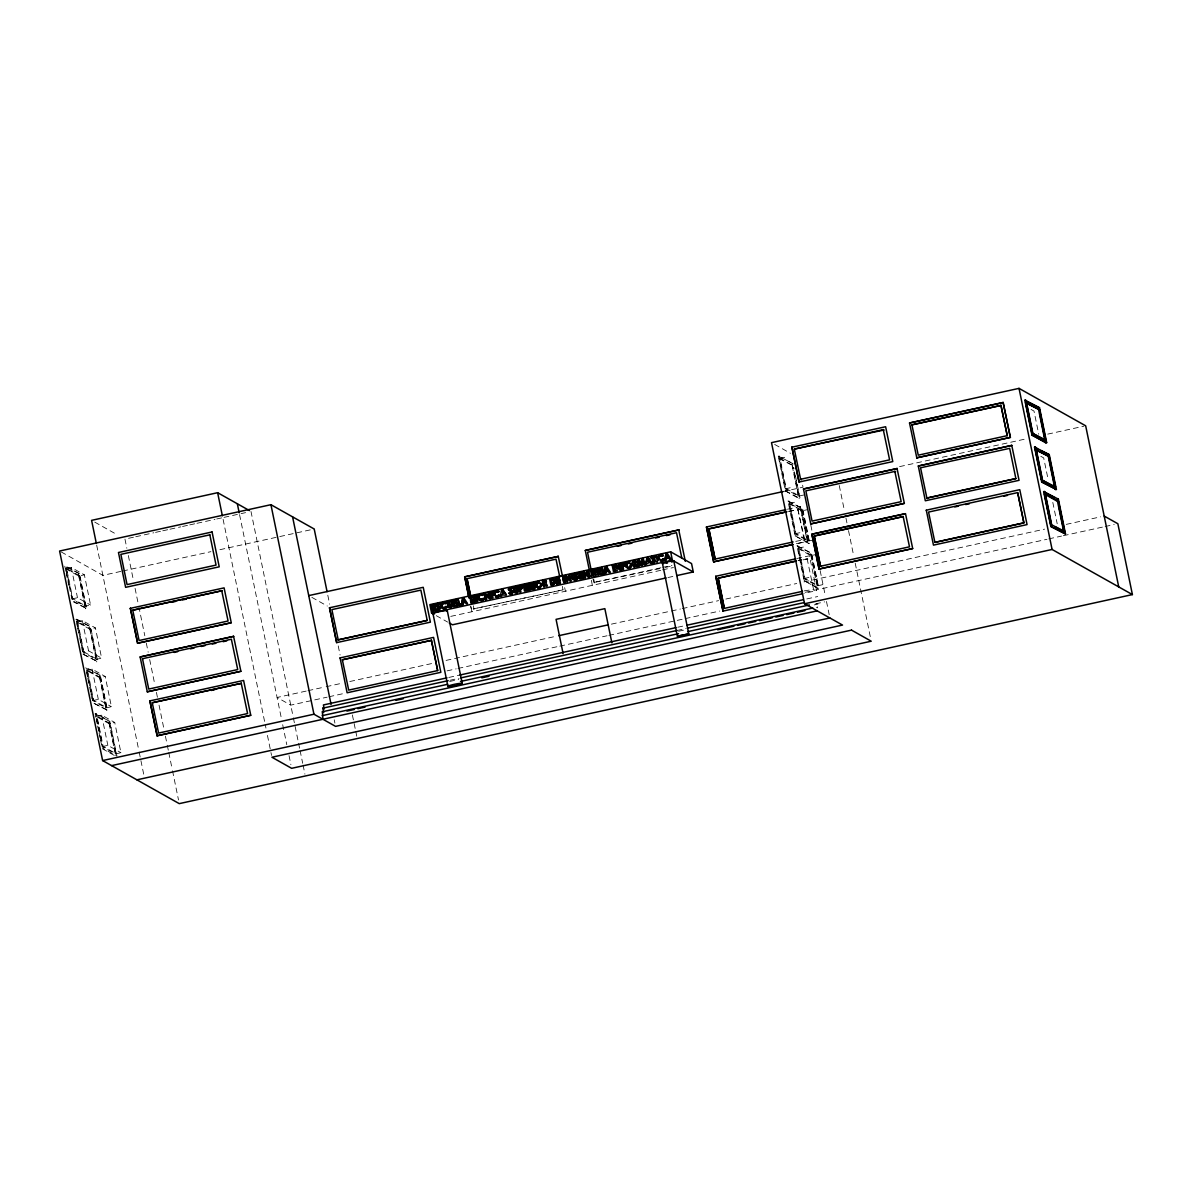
<?xml version="1.0" encoding="UTF-8"?>
<svg xmlns="http://www.w3.org/2000/svg" width="1192" height="1192" viewBox="0 0 1192 1192"><rect width="100%" height="100%" fill="white"/><g stroke="black" fill="none" stroke-linecap="round" stroke-linejoin="round"><path stroke-width="0.75" stroke-dasharray="5 3.75" d="M128.557 538.307L133.966 537.115M135.769 536.728L153.768 532.779M155.571 532.377L160.965 531.2M162.768 530.798L168.176 529.62M169.979 529.218L180.782 526.849M182.57 526.462L187.978 525.27M189.781 524.882L195.175 523.69M196.978 523.303L214.992 519.354M216.78 518.952L222.189 517.775M223.992 517.373L245.597 512.635M68.942 584.706L65.649 568.688L71.267 567.452L84.364 574.812L90.562 605.059L84.96 606.296L71.863 598.935L69.3 586.479M66.32 567.049L79.492 573.725L86.644 608.576L73.472 601.9M65.649 568.688L78.746 576.049L84.364 574.812M120.884 571.4L102.884 575.349L59.6 551.032M122.687 571.013L210.91 551.658M219.924 549.691L314.211 529.01M71.863 598.935L77.48 597.713L90.562 605.059M795.437 475.802L800.085 498.45L799.147 498.658L785.379 490.925L778.227 456.074L792.933 463.599L794.006 468.828M804.004 494.948L798.402 496.185L785.304 488.824L779.091 458.577L784.708 457.341M77.286 626.277L75.856 619.304L76.78 619.095L90.562 626.828L97.714 661.679L83.008 654.155L79.074 634.978M778.227 456.074L792.933 463.599M76.72 621.807L82.337 620.57L95.434 627.931L101.633 658.178L96.016 659.414L82.933 652.054L76.72 621.807L89.817 629.153L95.434 627.931M779.091 458.577L793.112 465.729L780.03 458.369L786.228 488.616L799.325 495.976L793.485 467.502M75.856 619.304L90.562 626.828M785.304 488.824L790.922 487.588M785.379 490.925L800.085 498.45M783.04 491.581L803.021 487.185L802.291 483.624M899.573 466.623L1026.044 438.88M1047.723 434.126L1083.871 426.2M83.857 651.845L96.954 659.206L90.741 628.959L77.644 621.598L83.857 651.845L88.551 650.817L101.633 658.178M83.008 654.155L97.714 661.679M787.957 501.012L802.663 508.552L809.815 543.403L808.876 543.597L795.109 535.864L787.957 501.012L802.663 508.552M813.734 539.887L808.131 541.123L795.034 533.763L788.821 503.516L794.438 502.279M787.435 509.207L800.175 506.525L807.327 541.377L796.524 543.746M788.731 511.308L798.625 509.789M788.866 511.383L797.94 509.401L804.153 539.648L794.93 541.555M788.821 503.516L801.918 510.876L807.535 509.64M86.495 670.351L92.112 669.114L105.209 676.475L111.422 706.722L105.805 707.959L92.708 700.598L86.495 670.351L99.592 677.712L105.209 676.475M85.63 667.848L100.337 675.387L107.489 710.238L92.782 702.699L107.489 710.238M795.034 533.763L800.652 532.541M795.109 535.864L809.815 543.403M660.919 567.75L593.735 582.486L663.572 567.824M662.737 567.347L671.96 565.44M563.026 589.861L473.224 608.918L563.026 589.861L562.296 586.315M665.374 567.422L672.646 565.827M450.755 616.383L660.83 570.312M662.499 569.836L673.435 567.541M796.39 543.671L807.327 541.377M796.927 545.787L811.633 553.312L818.785 588.163L817.846 588.371L804.078 580.638L796.927 545.787L811.633 553.312M92.708 700.598L98.325 699.376L111.422 706.722M822.703 584.661L817.101 585.898L804.004 578.537L797.791 548.29L803.408 547.053M667.937 577.539L675.179 575.945M796.733 558.512L809.472 555.815L816.624 590.666L803.885 593.348M797.791 548.29L810.888 555.636L816.505 554.414M95.867 717.316L95.151 713.829L96.09 713.635L109.858 721.369L117.01 756.22L103.242 748.487L96.09 713.635M807.923 559.078L798.014 560.598L807.237 558.69M96.016 716.332L101.633 715.111L114.73 722.456L120.943 752.718L115.326 753.94L102.229 746.594L96.016 716.332L109.113 723.693L114.73 722.456M95.151 713.829L109.858 721.369M804.004 578.537L809.621 577.3M804.078 580.638L818.785 588.163M306.165 691.092L277.095 697.469L290.759 705.143L327.115 697.171M307.983 690.69L324.328 687.099M326.146 686.711L342.506 683.12M349.777 681.526L433.352 663.199M446.061 660.413L556.888 636.096M611.392 624.146L669.532 611.392M671.349 610.989L680.438 609.008M682.256 608.605L718.597 600.634M725.868 599.04L796.718 583.499M803.989 581.905L1044.579 529.144M1066.259 524.376L1100.589 516.851M804.227 590.86L814.136 589.325M102.229 746.594L107.846 745.358L120.943 752.718M328.932 696.769L343.475 693.58M447.089 670.858L456.178 668.861M457.996 668.459L557.975 646.526M559.793 646.138L607.056 635.768M608.874 635.366L683.403 619.02M685.221 618.618L719.759 611.049M805.196 592.305L1046.963 539.291M1048.781 538.888L1061.506 536.087M1063.324 535.7L1103.315 526.924M1105.133 526.521L1114.222 524.525M448.803 677.458L459.71 675.059M677.771 627.23L685.042 625.636M806.805 598.935L817.697 596.536M449.995 680.26L459.084 678.278M677.145 630.449L686.234 628.452M449.622 681.481L458.711 679.485M678.606 631.253L685.877 629.659M815.626 603.852L824.67 601.871M814.33 604.895L817.965 604.106L816.654 603.361L817.578 607.86L816.475 607.235M1031.08 409.422L1033.986 411.061L1038.739 434.201M1040.78 456.283L1043.685 457.922L1048.081 479.273M774.666 444.422L790.475 453.318M800.175 506.525L807.193 541.302M804.838 540.036L797.806 509.312M592.305 585.227L591.366 580.072M565.38 591.128L564.665 587.656M436.272 615.683L447.626 622.06M311.827 597.341L327.293 606.028M94.779 522.141L117.01 534.627M79.492 573.725L65.724 565.991L72.876 600.842L86.644 608.576M100.337 675.387L86.569 667.639L93.721 702.49M102.303 748.68L116.086 756.428M1052.804 502.413L1057.2 523.765M839.257 485.517L844.443 510.787M845.933 517.998L848.153 528.831M848.525 530.634L853.71 555.904M855.2 563.131L870.473 637.571M810.843 525.285L812.333 532.541M820.156 570.64L825.371 596.03M826.488 601.483L829.2 614.67M801.724 508.746L808.876 543.597M801.918 510.876L808.131 541.123M810.694 553.52L817.846 588.371M791.995 463.807L799.147 498.658M810.888 555.636L817.101 585.898M792.188 465.923L798.402 496.185M807.103 558.616L813.451 588.937M788.895 500.804L796.047 535.655M797.865 545.578L805.017 580.429M779.151 455.865L786.318 490.717M593.825 579.387L594.555 582.948M593.005 578.925L593.869 582.56M473.313 605.819L474.043 609.38M470.855 606.505L471.928 611.734L470.706 606.43M327.8 595.225L329.648 604.18M338.215 645.9L340.078 654.989M352.37 714.932L355.365 729.459M355.738 731.277L356.855 736.731M334.222 719.789L334.907 723.082M250.99 511.457L292.994 716.034M293.366 717.852L298.209 741.469M298.581 743.287L299.699 748.74M300.071 750.558L302.694 763.282M303.066 765.085L304.928 774.174M239.562 514.631L281.193 717.45M282.683 724.721L286.795 744.702M289.03 755.594L290.893 764.683M223.098 519.325L265.95 728.088M267.44 735.389L271.553 755.43M124.966 539.097L126.829 548.216M128.334 555.517L133.579 581.055M135.069 588.356L138.436 604.776M138.823 606.594L144.813 635.783M146.303 643.084L148.18 652.203M149.671 659.504L154.915 685.042M156.42 692.343L157.538 697.812M159.043 705.113L163.915 728.833M165.405 736.135L166.91 743.435M167.282 745.253L168.4 750.722M168.772 752.554L172.14 768.974M172.527 770.792L178.517 799.981M96.686 545.191L138.793 750.275M139.166 752.092L144.023 775.783M78.553 573.933L85.705 608.769M89.623 627.037L96.776 661.888M99.413 675.581L106.565 710.432M108.919 721.577L115.728 754.685M78.746 576.049L84.96 606.296M89.817 629.153L96.016 659.414M99.592 677.712L105.805 707.959M109.113 723.693L115.326 753.94M82.337 620.57L88.551 650.817M71.267 567.452L77.48 597.713M92.112 669.114L98.325 699.376M101.633 715.111L107.846 745.358M76.78 619.095L83.947 653.946M64.785 566.185L65.858 571.415M66.216 573.158L68.719 585.361M77.644 628.02L78.717 633.235M86.346 671.334L87.418 676.564M87.776 678.308L89.206 685.281M89.564 687.024L90.637 692.239M90.994 693.982L92.067 699.212M96.224 719.059L97.297 724.289M97.655 726.032L98.727 731.262M99.085 733.005L100.158 738.235M100.515 739.979L101.946 746.937M802.842 510.668L789.76 503.307L795.958 533.569L809.055 540.915L802.842 510.668M811.812 555.442L798.729 548.082L804.928 578.329L818.025 585.689L811.812 555.442M79.67 575.84L66.588 568.48L72.787 598.742L85.884 606.087L79.67 575.84M100.515 677.503L87.433 670.142L93.647 700.404L106.729 707.75L100.515 677.503M110.036 723.484L96.954 716.139L103.153 746.386L116.25 753.746L110.036 723.484"/><path stroke-width="1.5" d="M510.683 592.99L511.487 592.037M437.3 605.506L437.583 604.716M509.729 589.325L510.683 588.848M536.638 583.886L536.817 585.704M536.638 584.348L536.668 585.227M571.713 577.494L571.966 575.11L574.365 573.546M540.647 584.691L540.632 585.57M630.836 565.425L630.702 564.501M442.098 606.549L442.47 604.016M479.348 598.384L479.02 596.894M496.006 596.06L494.471 593.512L496.259 591.858M659.906 556.128L658.863 557.856L660.428 559.987M541.913 585.376L541.585 583.365M629.987 567.988L631.954 564.919M632.028 565.619L631.388 563.041M440.161 608.233L437.956 610.081M512.843 592.722L512.605 591.56M572.771 576.347L573.233 578.031M641.251 565.41L639.15 561.79L641.251 565.41L642.399 565.261C643.382 554.414 642.071 566.632 645.498 564.576L643.084 558.541L641.937 558.795L641.505 563.488L639.061 559.42L637.929 559.674L638.122 566.096L637.929 559.674M642.786 560.985L642.399 565.261M551.941 579.744C558.08 580.668 549.125 588.669 551.538 579.893M554.161 582.054L553.058 583.514M462.72 598.19L461.617 604.91L462.6 598.131L463.912 597.937L462.6 598.131M501.549 589.578L500.446 596.298L501.787 596.089L501.907 594.644C511.889 597.117 499.314 588.684 502.86 589.384M606.698 566.617L605.521 566.87L604.284 573.516L605.402 566.811L606.594 566.543L610.349 572.279L609.008 572.488L608.263 571.311L605.745 571.862L605.625 573.322L605.745 571.862M645.826 564.412L646.928 557.692L648.12 557.439L651.875 563.175L650.549 563.369L649.804 562.207L645.826 564.412L647.047 557.767L648.239 557.498L651.875 563.175M664.868 560.24L665.985 553.52L667.282 553.326L666.09 553.58L664.987 560.3L666.209 560.031L666.328 558.586L668.965 558.094L669.71 559.257L668.965 558.094M502.488 591.083C503.367 597.818 502.413 587.671 503.754 593.035M606.058 570.685L606.46 568.375M647.48 561.507C649.148 555.8 645.706 563.652 649.253 561.223L647.867 559.212M666.522 557.335L666.924 555.025L668.295 557.037L666.522 557.335L667.043 555.1L668.295 557.037M463.077 603.256L462.824 604.642L463.077 603.256C465.908 600.991 465.357 604.657 467.547 603.599L463.792 597.862M452.036 605.655L451.902 606.505A1.907 1.877 -60.7 0 1 450.934 607.369L449.101 607.399M517.939 591.202L517.805 592.052A1.907 1.877 -60.7 0 1 516.836 592.916L515.6 593.05M517.984 591.649L517.909 590.681M600.291 570.387L599.412 571.713L601.558 574.216L600.157 574.425L598.235 572.115L598.771 574.827L597.49 575.006L596.209 568.822L599.516 568.629M634.561 564.233L636.483 566.558L637.765 566.274L635.619 563.771L636.453 561.879M574.902 576.69L575.244 577.852L574.902 576.69L578.18 576.332A3.069 3.025 -60.7 0 1 578.06 577.479L577.926 578.358M626.739 564.129L627.141 566.349M628.765 567.094L630.732 565.351M479.139 596.954L479.72 595.851M536.743 583.961L538.263 582.664M540.512 585.51L539.41 586.673M630.613 565.753L629.525 566.915M530.634 585.376L530.127 584.587M598.369 570.968L599.04 569.865M635.44 562.475C633.652 559.823 634.174 564.889 635.321 562.102M511.562 592.469L510.385 592.886M541.63 585.928L537.935 587.984M631.73 566.17L630.538 567.675M494.695 593.169L495.485 592.201M577.807 578.284L577.733 578.716A2.846 2.801 -60.7 0 1 576.555 579.759L575.14 580.042M439.967 609.291L439.997 607.488M512.62 592.99L511.919 593.81M521.157 587.656L520.591 586.643M577.271 574.127L576.496 575.065L577.271 574.127L576.466 573.665M599.993 571.4L600.247 569.821M446.18 602.869C444.273 605.074 447.566 602.675 445.51 602.452M498.867 591.307C496.975 593.512 500.253 591.113 498.196 590.904M663.408 555.308L662.752 556.277L662.633 554.831L659.921 554.712M521.5 588.833L522.29 588.043M522.096 588.55L522.23 586.36M572.086 575.17L573.024 574.112M438.522 605.089L439.356 604.195L438.239 604.865M511.949 588.267L511.13 589.161L511.264 587.835M482.879 598.652L482.477 599.01M498.316 595.255L496.453 596.075M661.456 559.957L663.259 558.735L662.35 559.57M576.407 578.358L577.032 577.464L575.125 577.792M450.576 606.058L450.814 605.283M444.348 607.577L446.032 606.281L447.104 607.011L444.556 608.71M483.267 598.116L484.354 598.846L483.803 599.546L481.106 600.634M499.135 596.104L499.806 595.449L498.584 596.596M660.323 561.149C661.649 561.864 665.807 559.57 663.139 558.661M627.32 562.043L626.187 562.788A3.263 3.218 -60.7 0 0 625.398 565.202L625.591 565.708M626.605 562.535L626.307 562.847A3.263 3.218 -60.7 0 0 625.517 565.261M494.457 591.53L493.875 592.186A3.069 3.025 -60.7 0 0 493.354 593.78L493.622 595.344M658.893 555.457L658.178 556.053A3.069 3.025 -60.7 0 0 657.656 557.647L657.85 558.616M437.494 610.021L436.317 609.112L437.613 608.68M508.924 593.199C511.338 591.485 507.807 593.303 509.55 593.78M445.897 608.158L447.104 607.011M483.132 599.978L484.354 598.846M663.676 560.106L662.394 560.866M521.277 587.731L520.055 588.058L521.142 587.835M537.07 583.186L540.14 583.231M540.557 587.507L541.779 584.02M442.351 603.957L443.573 603.42M659.474 556.336L661.724 555.8M573.367 575.229L574.604 574.693A2.429 2.399 -60.7 0 1 576.123 574.857L576.615 575.125M529.859 587.194L531.677 589.444C534.895 589.414 529.859 586.822 531.766 584.84M544.565 580.28L542.315 580.638L543.716 586.896C546.562 586.881 542.226 580.891 546.264 586.24C549.482 586.211 544.446 583.633 546.353 581.636M537.22 581.8L536.087 582.545A3.263 3.218 -60.7 0 0 535.297 584.959L536.37 587.135M478.901 594.838L482.879 594.361M512.322 593.646L509.967 594.033M658.774 555.398L659.623 554.951M688.767 633.891L677.384 636.215L662.439 563.369L668.801 561.507L673.823 561.045L688.767 633.891L677.384 636.215M536.728 581.964L538.68 581.428M626.828 562.192L627.722 561.864M494.695 591.172L498.316 590.964M659.131 555.114L660.04 554.787A3.636 3.591 -60.7 0 1 662.007 554.653M482.596 599.084L479.944 599.144M498.047 595.687L497.153 596.089M498.703 596.67L497.243 597.162M627.484 563.16L628.78 562.847M627.961 563.026L626.769 565.47M442.679 603.688L445.123 603.599M573.68 574.961L574.484 574.633A2.429 2.399 -60.7 0 1 576.004 574.782M576.049 579.848L576.436 579.684A2.846 2.801 -60.7 0 0 577.613 578.642M552.313 584.914L555.144 583.186L555.04 580.668M438.373 608.903L438.731 607.771M576.094 578.716L574.976 578.895M444.944 607.488L443.752 607.637M482.194 599.323L481.121 599.531M662.052 559.867L660.875 560.017M671.707 562.073L673.823 561.045M573.531 573.71L576.585 573.725M540.006 587.82L537.324 587.805M495.723 591.932L497.824 592.052M482.641 600.381L479.84 600.44M436.138 604.255A1.699 1.684 -60.7 0 1 436.913 603.629L437.36 603.584M509.967 587.671L509.505 587.701A1.699 1.684 -60.7 0 0 508.731 588.327L508.477 588.908A1.505 1.475 -60.7 0 0 508.641 589.966L510.623 591.426M439.103 609.976L437.375 609.961M530.351 585.853C528.861 586.598 528.771 583.946 530.41 584.706M544.178 581.532L543.999 582.799L544.938 582.65M511.696 594.048L510.548 594.152M537.488 581.562L539.291 581.487M521.232 585.555L518.386 585.898L519.772 592.156L520.949 591.888L520.278 589.206L521.157 589.086M249.486 510.593L217.629 492.698L91.59 520.353L96.329 543.418M327.07 591.649L314.211 529.01L270.927 504.693L59.6 551.032L102.616 760.57L179.262 803.632L1132.4 594.585L1117.858 523.735L1104.194 516.062M1118.737 586.911L1085.674 425.812L1019.026 388.368L771.507 442.649L804.57 603.763L842.521 625.07L136.901 779.836M791.89 447.194L885.626 426.736L892.778 461.587L799.042 482.045L791.89 447.194L799.042 482.045M916.812 457.922L909.526 422.996L1003.128 402.464L1010.414 437.389L916.678 457.847L1010.414 437.389M1003.262 402.538L909.526 422.996M800.622 479.378L794.274 449.041L884.077 429.999M794.408 449.116L883.391 429.612M911.91 424.844L1001.027 405.414L1007.24 435.661L918.257 455.18L911.91 424.844L1001.027 405.414M1024.837 400.244L1039.528 407.783L1046.68 442.634L1045.756 442.828L1031.989 435.095L1024.837 400.244L1039.528 407.783M1025.582 402.687L1039.603 409.825L1045.816 440.086L1044.877 440.28L1031.795 432.934L1025.582 402.687L1039.603 409.825M130.36 608.337L224.096 587.88L231.248 622.731L137.646 643.263L130.36 608.337L137.646 643.263M132.744 610.2L221.861 590.755L132.744 610.2L139.091 640.521L228.074 621.002L221.727 590.681M171.708 602.288L175.328 601.498M182.6 599.904L186.235 599.114M1031.795 432.934L1045.816 440.086M1031.989 435.095L1046.68 442.634M308.743 595.598L783.04 491.581M803.468 488.988L897.189 468.53L803.468 488.988L810.754 523.914L904.356 503.382L897.054 468.456M918.302 466.012L1011.755 445.406L918.302 466.012L925.32 500.774L1019.056 480.331L1011.755 445.406M895.654 471.794L894.819 471.317L901.167 501.653L812.05 521.098L805.852 490.836L894.968 471.406M137.512 643.188L231.248 622.731M1034.537 447.104L1049.243 454.629L1056.395 489.48L1041.689 481.955L1034.537 447.104L1037.591 448.818M1035.282 449.533L1049.303 456.685L1055.516 486.932L1054.592 487.141L1041.495 479.78L1035.282 449.533L1049.303 456.685M468.709 596.06L464.776 576.883L558.363 556.366L464.627 576.809L468.56 595.985M585.287 550.451L678.874 529.933L585.287 550.451L589.221 569.627M329.499 607.771L423.235 587.313L430.387 622.164L336.651 642.622L329.499 607.771L336.651 642.622M470.661 596.462L467.011 578.671L555.993 559.152L559.778 577.017M591.172 570.029L587.522 552.239L676.505 532.72L681.75 557.707M617.411 546.323L621.032 545.534M628.303 543.939L631.939 543.135M655.54 537.965L659.176 537.175M666.432 535.581L670.068 534.776M792.933 544.535L713.591 561.834L706.439 526.983L785.781 509.684M338.23 639.955L331.883 609.619L420.865 590.115L427.213 620.436L338.096 639.88L427.213 620.436M708.823 528.831L715.17 559.167L708.823 528.831L786.914 511.711M708.957 528.905L785.23 512.188M1049.243 454.629L1040.661 450.531M140.135 656.971L233.587 636.364L140.135 656.971L147.286 691.807L240.888 671.29L233.587 636.364M142.384 658.744L231.367 639.225L237.715 669.561L148.732 689.065L142.519 658.818M174.077 652.441L177.712 651.637M190.422 648.85L194.058 648.061M201.314 646.466L204.95 645.662M212.206 644.067L215.841 643.278M223.113 641.683L226.733 640.894M676.981 575.542L693.282 571.966L691.554 563.563L670.649 551.822L429.865 604.642L431.578 613.046L433.024 613.85L447.939 686.532M431.37 604.97L434.857 604.299L431.37 604.97L432.756 611.228L431.489 605.044M449.667 606.356L448.237 601.364L446.94 601.558L448.356 606.847L450.457 607.518M449.935 600.902C452.543 599.71 447.641 602.481 450.844 604.821M452.483 600.336L455.851 599.606L456.208 600.828C452.811 600.217 453.675 603.852 456.432 601.945L456.67 603.077C453.109 602.183 454.227 606.952 456.998 604.702L457.236 605.864L453.75 606.534L452.483 600.336L455.97 599.665M456.938 599.367L458.235 599.174L459.278 604.24L460.991 603.867L461.215 605L460.872 603.808L459.158 604.18L458.115 599.114C455.076 599.352 457.49 608.665 461.215 605M469.216 597.982L470.199 597.669C471.406 610.528 472.375 595.866 469.216 597.982L468.858 596.745L472.27 596L472.628 597.237C468.605 596.477 475.489 609.693 471.496 597.475M473.075 595.821L476.562 595.151L473.075 595.821L474.461 602.079L473.194 595.896M484.235 593.378C485.8 589.668 486.217 609.425 484.354 593.452M488.839 596.626L488.005 592.558L489.167 592.29L490.568 598.563L489.316 598.742L485.844 595.255L486.798 599.382L485.502 599.576M490.612 592.066L491.774 591.813L490.612 592.066L491.76 598.205L493.056 598.012L491.655 591.753M514.259 592.394L512.843 587.105L514.139 586.911L514.959 590.919M517.894 589.951L517.134 586.255L515.838 586.449L516.836 591.232L515.093 591.56M523.199 584.84L526.685 584.169L523.199 584.84L524.465 591.023L527.952 590.353L527.594 589.131L525.389 589.608L525.061 587.984C528.443 588.61 527.579 584.944 524.823 586.851L524.599 585.734L526.909 585.317L526.566 584.095M527.728 583.842L529.129 590.1L527.728 583.842L529.978 583.484M532.556 582.784L533.837 582.59L535.104 588.788L533.822 588.982L532.556 582.784L533.837 582.59M552.432 584.989L550.898 585.227L549.631 579.044L552.805 578.627M555.636 577.718L557.022 583.976L555.636 577.718L559.122 577.047L559.361 578.195L557.156 578.686L557.394 579.804L557.156 578.686L559.361 578.195L559.003 576.988M558.228 556.277L563.801 582.486L562.535 576.302C566.021 574.276 565.336 591.53 563.578 575.974M564.904 575.691C566.885 573.382 563.309 583.275 567.466 581.696C565.082 571.892 568.092 582.65 571.236 580.862L569.836 574.604L568.673 574.857L569.627 578.999L568.673 574.857M578.582 572.786L581.83 571.981L582.188 573.188C578.835 572.458 579.625 576.258 582.411 574.32L582.65 575.453L580.444 575.93L580.653 577.494L582.977 577.077L583.216 578.239L579.729 578.91L578.463 572.711L581.949 572.041M583.037 571.802L584.169 571.549L583.037 571.802L584.318 578.001L585.495 577.733L584.661 573.68M586.688 570.908L587.641 575.051L586.688 570.908L587.984 570.715L589.25 576.913L587.999 577.092L584.542 573.605M589.191 570.357L590.472 570.178L591.739 576.362C589.414 578.105 587.492 569.523 590.472 570.178M591.679 569.821L595.166 569.135L591.679 569.821L593.065 576.079C596.745 577.092 597.639 572.696 593.869 574.589L593.542 572.965C598.816 571.355 593.214 572.622 593.08 570.715L595.404 570.298L595.046 569.076M601.036 567.764L602.318 567.571L603.584 573.769L602.303 573.963L601.036 567.764L602.318 567.571M612.181 565.321L613.463 565.127L614.744 571.326L613.448 571.504L612.181 565.321L613.463 565.127M614.67 564.77C616.651 562.475 613.075 572.369 617.232 570.774L616.398 566.707M618.439 563.95C622.239 561.998 621.27 579.223 619.616 563.682C616.011 563.22 621.822 573.844 618.559 564.01M621.032 563.369L624.206 562.773L621.032 563.369L622.418 569.642L623.595 569.374L622.894 566.528C627.558 565.097 622.433 566.096 622.433 564.263L624.444 563.92L624.087 562.698M634.338 564.188L634.993 566.885L633.816 567.139L632.43 560.881L635.157 560.463L636.394 561.417M650.787 556.843C659.906 556.053 648.731 555.278 651.145 558.08L652.247 557.841L653.276 562.862L652.128 557.767L651.145 558.08M654.915 555.949L656.196 555.755L657.477 561.953C655.153 563.682 653.231 555.114 656.196 555.755M448.237 601.364L447.06 601.632L447.82 605.312M472.39 596.075L468.858 596.745M489.286 592.364L488.005 592.558M514.139 586.911L512.843 587.105M517.134 586.255L515.957 586.509L516.836 590.904M527.847 583.901L529.099 583.633M542.434 580.713L543.686 580.429M555.755 577.792L559.122 577.047M562.535 576.302L563.697 576.049M568.793 574.931L569.955 574.663M586.807 570.968L587.984 570.715M597.579 568.614L596.209 568.822M638.048 559.733L639.061 559.42M643.203 558.601L641.937 558.795M432.636 611.168L436.123 610.498C435.84 608.963 430.238 609.112 435.557 607.711L435.199 606.505L432.994 606.996L432.77 605.879L435.095 605.462L434.737 604.24M453.884 601.245L456.208 600.828L455.851 599.606M471.391 597.415L472.628 597.237M474.342 602.02L477.828 601.349L477.47 600.127L475.28 600.604L474.938 598.98L477.262 598.563C477.813 595.687 474.073 599.561 474.476 596.73L476.8 596.313L476.442 595.091M579.863 573.605L582.188 573.188M598.071 569.702L597.997 571.043M653.32 557.513L654.468 562.609L653.32 557.513L654.557 557.335L654.199 556.098M432.89 605.938L435.095 605.462M474.595 596.79L476.8 596.313M524.718 585.793L526.909 585.317M595.404 570.298L593.08 570.715M653.425 557.573L654.557 557.335M1015.867 478.603L926.899 498.122L920.552 467.785L1009.669 448.356L1015.867 478.603L926.75 498.032L927.585 498.509M557.275 579.729L559.584 579.327L559.823 580.459C556.113 578.805 558.541 585.004 557.618 580.936M544.476 582.784L543.731 581.532M433.232 608.129L435.557 607.711M454.346 603.495L456.67 603.077M474.938 598.98L477.262 598.563M557.498 580.877L559.823 580.459M582.65 575.453L580.325 575.87L580.772 577.554M527.371 587.567L525.061 587.984M595.866 572.547L593.542 572.965M624.906 566.17L622.894 566.528M605.938 570.625L607.711 570.327L606.341 568.316M557.841 582.501L560.151 582.083L560.389 583.246L556.902 583.916M552.492 583.767L551.151 579.982M461.498 604.836L462.824 604.642M471.227 602.705L472.539 602.511M529.01 590.025L530.291 589.846L529.635 587.149M563.682 582.426L564.963 582.232M604.284 573.516L605.625 573.322M621.002 569.955L619.751 570.134L616.279 566.647M638.122 566.096L639.389 565.917L639.15 561.79M653.156 562.803L654.468 562.609M669.591 559.197L670.932 559.003L667.162 553.252M431.578 613.046L672.377 560.225L693.282 571.966M1041.495 479.78L1055.516 486.932M1041.689 481.955L1056.395 489.48M905.384 513.633L811.797 534.165L819.083 569.091L912.685 548.558L905.518 513.707L811.931 534.24L819.083 569.091M926.169 510.206L1019.771 489.674L1027.057 524.599L933.47 545.131L926.318 510.28M814.181 536.028L903.298 516.583L814.181 536.028L820.528 566.349L814.315 536.102M934.901 542.39L928.553 512.068L1017.67 492.624L1023.883 522.871L934.901 542.39L1023.883 522.871L1017.67 492.624M715.036 559.093L793.112 541.958M954.807 506.943L958.442 506.153M965.699 504.559L969.334 503.769M1003.843 496.2L1007.463 495.395M713.591 561.834L792.784 544.461M1043.656 491.596L1058.362 499.12L1065.514 533.971L1050.808 526.447L1043.656 491.596L1054.369 497.615M240.888 671.29L147.286 691.807M666.119 577.926L452.483 624.787L449.25 622.969M1057.423 499.329L1058.362 499.12M339.958 657.924L433.56 637.392L440.846 672.318L347.11 692.775L340.092 657.999M715.736 576.272L723.023 611.198L715.736 576.272L795.064 558.973M1057.498 501.385L1058.421 501.176L1064.635 531.423L1063.711 531.632L1057.498 501.385L1044.401 494.024L1050.614 524.286L1064.635 531.423M149.864 700.896L243.6 680.438L250.752 715.289L157.15 735.822L149.864 700.896L157.15 735.822M342.342 659.772L431.459 640.342L437.673 670.589L348.69 690.108L342.342 659.772L431.459 640.342M796.196 561L718.12 578.12L724.334 608.382L718.255 578.209L796.345 561.074M152.248 702.744L241.365 683.314L152.248 702.744L158.596 733.08L247.578 713.561L241.231 683.24M211.178 690.466L214.813 689.676M820.379 566.274L909.496 546.83L903.149 516.508M818.949 569.016L912.685 548.558M1050.808 526.447L1065.514 533.971M558.705 635.694L607.771 624.936M724.334 608.382L802.544 591.321M722.888 611.123L802.216 593.825M157.016 735.747L250.752 715.289M446.985 677.846L323.419 704.949L324.239 708.987L322.794 708.167L323.688 712.518L322.361 711.773L322.928 719.268M459.71 675.059L675.953 627.633M686.86 625.234L803.17 599.725M322.794 708.167L448.177 680.662M460.902 677.875L677.145 630.449M688.052 628.05L804.362 602.541M804.57 603.763L1052.089 549.467L1132.4 594.585M322.361 711.773L447.76 684.268M460.485 681.481L678.546 633.652M687.635 631.656L809.383 604.955M102.616 760.57L313.943 714.217L335.578 726.375L829.87 617.963M481.777 677.831L489.048 676.236M322.183 715.647L812.84 608.024M346.917 711.088L354.188 709.493M357.824 708.689L365.08 707.094M395.982 700.315L403.254 698.721M717.629 629.778L733.989 626.187M737.625 625.398L744.896 623.803M748.531 622.999L755.788 621.404M759.423 620.615L772.148 617.814M775.783 617.024L783.055 615.43M786.69 614.625L793.961 613.031M797.582 612.241L804.853 610.647M111.601 765.622L817.22 610.855M666.03 563.309L667.475 563.056M520.621 585.54L518.386 585.898M575.736 580.042L574.693 580.072M551.419 579.833L552.909 579.893M520.695 586.702L519.787 586.777L520.174 588.118M552.328 578.627L549.631 579.044M496.543 597.252L497.362 597.222M443.856 608.814L444.676 608.784M628.676 568.271L629.48 568.256M628.02 561.685L628.78 561.67M628.244 562.833L629.167 562.892M634.159 561.7L635.366 561.983M597.952 569.642L599.218 570.119M544.059 581.458L545.265 581.756M437.464 604.657L438.641 605.163M663.646 563.592L662.469 563.533M635.276 560.538L632.43 560.881M529.859 583.424L531.021 583.648M496.662 597.326L495.276 597.058M443.975 608.874L442.59 608.605M575.095 578.954L574.127 578.761M628.035 568.226L628.795 568.331M628.661 561.596L630.002 561.894M575.036 573.382L575.81 573.441M661.083 555.681L662.245 555.979M481.225 595.121L482.373 595.434M437.702 603.48L439.356 604.195M552.686 578.567L553.55 578.82M443.871 607.697L442.694 607.309M574.365 580.087L573.814 579.923A3.114 3.069 -60.7 0 1 572.696 579.312M628.154 568.286L626.858 567.72M445.629 602.526L443.245 602.213L441.07 603.673A3.069 3.025 -60.7 0 0 440.548 605.268L440.936 606.907M530.47 583.424L531.707 584.378M538.069 586.837L536.698 585.644M629.436 562.937L630.866 565.008M510.802 590.129L511.889 590.725M439.282 606.654L437.181 605.447M1007.24 435.661L1000.893 405.34M1058.421 501.176L1045.339 493.831L1051.538 524.078M1054.98 526.73L1062.251 530.812M904.356 503.382L810.754 523.914M801.307 479.765L800.488 479.303L889.604 459.859L883.257 429.537M706.439 526.983L713.74 561.909M614.744 571.326L613.344 565.068M603.584 573.769L602.198 567.511M589.25 576.913L587.865 570.655M582.411 574.32L582.53 575.378M582.977 577.077L583.216 578.239M567.466 581.696L566.513 577.554M559.465 579.252L559.704 580.385M560.151 582.083L560.389 583.246M529.144 584.736L529.516 586.062M533.822 588.982L532.66 582.843M467.011 578.671L470.795 596.536M490.568 598.563L489.167 592.29M456.432 601.945L456.551 603.018M456.998 604.702L457.236 605.864M453.75 606.534L452.602 600.41M436.942 606.728L438.03 607.339M437.673 670.589L431.325 640.268M482.253 595.359L483.55 594.763L482.76 594.287M511.234 589.235L509.625 589.101L510.921 590.189M510.519 591.351L511.442 591.917M437.911 607.279L439.088 608.233M498.718 594.719L499.806 595.449M511.77 590.666L512.53 591.307M439.163 606.579L439.937 607.235M553.773 578.94L554.206 579.252A3.278 3.233 -60.7 0 1 554.98 580.295M573.844 578.627L572.726 576.749M545.504 580.385L546.294 581.174M479.378 600.217L478.365 599.248M442.128 608.382L441.115 607.428M480.063 599.218L478.99 597.311M442.813 607.384L441.74 605.476M514.631 592.752L513.856 591.739M572.816 579.372L571.534 576.809M615.802 564.516L619.393 568.092M584.05 571.49L587.641 575.051M566.036 575.438L569.627 578.999M485.353 593.139L488.958 596.7M554.086 579.178L555.159 580.727M627.454 566.677L626.798 565.872M439.55 606.877L440.235 607.92M531.051 586.792L533.077 589.235M626.471 567.377L625.651 566.26M540.021 583.156L540.602 583.916M658.744 560.359L657.731 558.556M599.77 568.867L600.366 569.88M545.876 580.683L546.472 581.696M521.947 585.942L522.573 587.567M494.978 595.404L494.427 593.929M502.741 589.325L506.391 594.987M512.411 591.247L512.873 592.364M626.068 566.885L625.472 565.634M535.968 586.658L535.417 585.019M540.289 583.484L540.766 584.765M478.484 599.323L477.798 597.55M553.654 580.534L554.101 581.443M449.175 606.013L448.118 601.304M636.275 561.343L636.617 562.52M531.587 584.303L531.915 585.481M1040.035 414.95L1045.756 442.828M1049.377 460.067L1055.456 489.688M1059.211 508.045L1064.218 532.437M1038.679 410.033L1044.877 440.28M1048.379 456.894L1054.592 487.141M1026.506 402.479L1032.719 432.726M1036.221 449.324L1042.419 479.586M1025.761 400.035L1032.913 434.886M1035.461 446.896L1042.628 481.747M1044.579 491.387L1051.731 526.238M1019.026 388.368L1052.089 549.467M1003.128 402.464L1010.28 437.315M678.74 529.844L685.311 561.298M670.649 551.822L672.377 560.225M611.883 642.89L604.851 608.65L556.068 619.348L563.101 653.588M581.83 571.981L582.068 573.128M579.982 573.68L580.206 574.797M517.015 586.181L518.028 590.74M451.112 600.649L452.126 605.193M447.298 610.721L462.213 683.403M292.576 516.851L331.078 704.442M270.927 504.693L313.943 714.217M237.342 503.784L239.19 512.828M217.629 492.698L222.368 515.778M451.872 604.329L452.155 605.715M450.725 604.761L450.934 605.685M493.309 594.614L493.235 593.72A3.069 3.025 -60.7 0 1 493.756 592.111L495.619 590.845A3.636 3.591 -60.7 0 1 497.585 590.725M555.174 581.145L554.757 583.648A2.399 2.354 -60.7 0 1 553.446 584.721M477.918 597.609L477.783 597.103A3.069 3.025 -60.7 0 1 478.32 595.508L480.167 594.227A3.636 3.591 -60.7 0 1 482.134 594.108M440.668 605.774L440.668 605.342A3.069 3.025 -60.7 0 1 441.189 603.733L442.917 602.392A3.636 3.591 -60.7 0 1 444.899 602.273M434.514 613.94A7.361 0.79 -11.6 0 1 439.103 611.705A7.361 0.79 -11.6 0 1 446.866 611.228M436.153 605.953A1.505 1.475 -60.7 0 1 435.989 604.895L436.257 604.314A1.699 1.684 -60.7 0 1 437.032 603.688M508.76 590.04A1.505 1.475 -60.7 0 1 508.582 588.982L508.85 588.386A1.699 1.684 -60.7 0 1 509.625 587.775M451.783 606.445A1.907 1.877 -60.7 0 1 450.814 607.309M517.686 591.992A1.907 1.877 -60.7 0 1 516.717 592.856M463.539 599.636C461.378 603.614 467.279 601.602 463.658 599.695M212.072 531.975L118.47 552.492L125.622 587.343L219.224 566.826L212.072 531.975M209.837 534.836L120.854 554.355L127.067 584.601L216.05 565.082L209.837 534.836M851.52 630.121L271.94 757.248L291.638 768.318L871.218 641.207L851.52 630.121M450.77 686.488A7.361 0.79 -11.6 0 0 462.243 683.612A7.361 0.79 -11.6 0 0 452.215 684.804A7.361 0.79 -11.6 0 0 450.77 686.488"/></g></svg>
